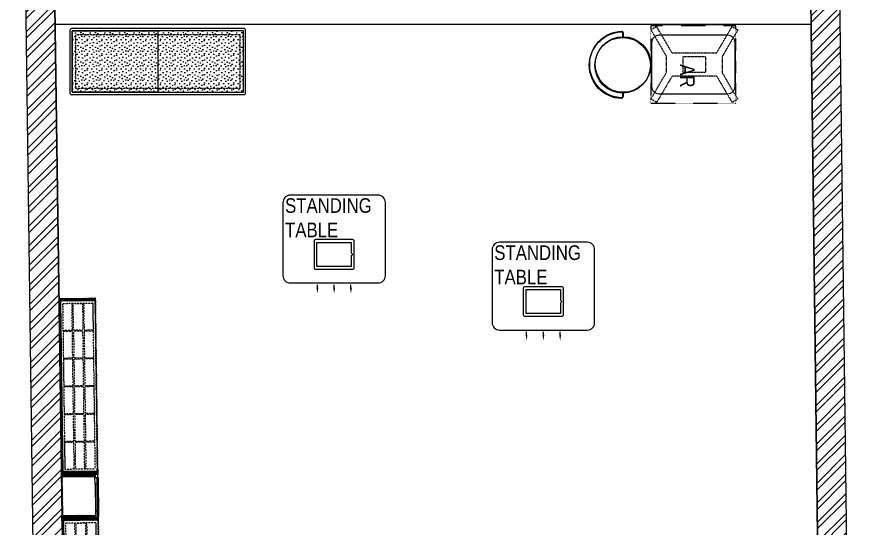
# Model space of a CAD drawing. Header units: millimetres. Extents: x 3788 to 9573, y -5445 to 12828.
# Drawn here: x 3788 to 9573, y 4635 to 8128 of the extents above; entities that cross this region are included whole.
import ezdxf

# ---------------------------------------------------------------- set-up
doc = ezdxf.new("R2010")
doc.units = ezdxf.units.MM
for name, pattern in [('a_p6_plan_L18$0$HIDDEN', [0.375, 0.25, -0.125]), ('DASHED', [100, -100]), ('DOT', [0.25, 0, -0.25]), ('HIDDEN2', [0.1875, 0.125, -0.0625])]:
    doc.linetypes.add(name, pattern=pattern)
for name, color, linetype, lineweight in [('I-LK EQPMT', 3, 'Continuous', 18), ('I-LK FF&E', 1, 'Continuous', 9), ('I-LK HATCH', 251, 'Continuous', 5), ('I-LK TEXT', 31, 'Continuous', 5), ('LN-ELEVATION-1', 81, 'Continuous', 13), ('LN-ELEVATION-2', 103, 'Continuous', 20), ('LN-ELEVATION-3', 125, 'a_p6_plan_L18$0$HIDDEN', 18), ('LN-ELEVATION-4', 145, 'Continuous', 13), ('LN-ELEVATION-5', 167, 'Continuous', 5), ('LN-HATCH', 251, 'Continuous', 0)]:
    doc.layers.add(name, color=color, linetype=linetype, lineweight=lineweight)
for name, color, linetype in [('RETAIL_SEPARATOR', 4, 'DASHED'), ('WALLS', 7, 'Continuous'), ('WALLS_3D', 7, 'Continuous')]:
    doc.layers.add(name, color=color, linetype=linetype)
doc.styles.add('LK TXT', font='Arial Narrow.ttf')
pattern_1 = [(45, (7858054.0837, 3504049.203), (-4.4901280605, 4.4901280605), [])]

# ---------------------------------------------------------------- blocks, each defined once
blk = doc.blocks.new('2 seater bench')
at = {"layer": 'I-LK HATCH', "lineweight": 0}
h = blk.add_hatch(dxfattribs=at)
h.set_pattern_fill('STIP1', color=177, scale=100, angle=270, pattern_type=2)
h.set_pattern_definition([(270, (6617251.08, -170439.11), (100, -2e-13), [0, -100]), (270, (6617235.08, -170451.11), (100, -2e-13), [0, -100]), (270, (6617211.08, -170446.11), (100, -2e-13), [0, -100]), (270, (6617188.08, -170481.11), (100, -2e-13), [0, -100]), (270, (6617224.08, -170478.11), (100, -2e-13), [0, -100]), (270, (6617248.08, -170505.11), (100, -2e-13), [0, -100]), (270, (6617255.08, -170470.11), (100, -2e-13), [0, -100]), (270, (6617214.08, -170512.11), (100, -2e-13), [0, -100]), (270, (6617182.08, -170507.11), (100, -2e-13), [0, -100]), (270, (6617167.08, -170433.11), (100, -2e-13), [0, -100]), (270, (6617187.08, -170451.11), (100, -2e-13), [0, -100]), (270, (6617168.08, -170465.11), (100, -2e-13), [0, -100]), (270, (6617232.08, -170526.11), (100, -2e-13), [0, -100]), (270, (6617207.08, -170494.11), (100, -2e-13), [0, -100]), (270, (6617240.08, -170486.11), (100, -2e-13), [0, -100]), (270, (6617231.08, -170503.11), (100, -2e-13), [0, -100]), (270, (6617204.08, -170467.11), (100, -2e-13), [0, -100]), (270, (6617258.08, -170495.11), (100, -2e-13), [0, -100]), (270, (6617199.08, -170526.11), (100, -2e-13), [0, -100]), (270, (6617169.08, -170523.11), (100, -2e-13), [0, -100])])
h.paths.add_polyline_path([(585, 192.5), (0, 192.5), (0, -227.5), (585, -227.5)])
h.paths.add_polyline_path([(0, 227.5), (0, -227.5)])
h.paths.add_polyline_path([(-585, 192.5), (0, 192.5), (0, -227.5), (-585, -227.5)])
at = {"layer": 'LN-ELEVATION-2', "ltscale": 0.5}
for points in [[(-585, 192.5), (0, 192.5), (0, -227.5), (-585, -227.5)], [(585, 192.5), (0, 192.5), (0, -227.5), (585, -227.5)]]:
    blk.add_lwpolyline(points, close=True, dxfattribs=at)
at = {"layer": 'LN-ELEVATION-5', "ltscale": 0.5}
blk.add_lwpolyline([(590, 207.5), (-590, 207.5, 0.414214), (-600, 197.5), (-600, -232.5, 0.414214), (-590, -242.5), (590, -242.5, 0.414214), (600, -232.5), (600, 197.5, 0.414214)], format="xyb", close=True, dxfattribs=at)
blk.add_lwpolyline([(585, 192.5), (-585, 192.5), (-585, -227.5), (585, -227.5)], close=True, dxfattribs=at)
at = {"layer": 'LN-ELEVATION-5', "linetype": 'HIDDEN2', "ltscale": 11}
blk.add_lwpolyline([(-560, 167.5), (560, 167.5), (560, -202.5), (-560, -202.5)], close=True, dxfattribs=at)
blk = doc.blocks.new('MEDIUM_BENCH_1', base_point=(0, 0))
at = {"layer": 'I-LK FF&E'}
blk.add_blockref('2 SEATER BENCH', (600, 242.5), dxfattribs=at)
blk = doc.blocks.new('ar table')
at = {"layer": 'LN-ELEVATION-2', "linetype": 'DOT', "lineweight": 25, "transparency": 33554493}
blk.add_lwpolyline([(0, 13.4), (530, 13.4), (530, 593.4), (0, 593.4)], close=True, dxfattribs=at)
at = {"layer": 'LN-ELEVATION-2', "lineweight": 25}
blk.add_lwpolyline([(465, 68.2), (465, 538.2, 0.414214), (415, 588.2), (115, 588.2, 0.414214), (65, 538.2), (65, 68.2, 0.414214), (115, 18.2), (415, 18.2, 0.414214)], format="xyb", close=True, dxfattribs=at)
at = {"layer": 'LN-ELEVATION-4', "linetype": 'HIDDEN2', "ltscale": 0.25, "transparency": 33554664}
for points in [[(185.8, 448.9), (5.9, 554), (28.5, 593.4), (211.1, 486.7)], [(344.2, 448.9), (524.1, 554), (501.5, 593.4), (318.9, 486.7)], [(211.1, 486.7), (318.9, 486.7)], [(185.8, 144.5), (185.8, 448.9)], [(344.2, 448.9), (344.2, 144.5)], [(185.8, 144.5), (5.9, 39.3), (28.5, 0), (211.1, 106.7)], [(344.2, 144.5), (524.1, 39.3), (501.5, 0), (318.9, 106.7)], [(318.9, 106.7), (211.1, 106.7)]]:
    blk.add_lwpolyline(points, dxfattribs=at)
blk.add_lwpolyline([(210.8, 374), (319.2, 374), (319.2, 219.4), (210.8, 219.4)], close=True, dxfattribs=at)
blk = doc.blocks.new('clinic doctor stool')
at = {"layer": 'I-LK FF&E', "color": 1, "ltscale": 100}
blk.add_lwpolyline([(228, 37.8), (228, 9.1, -0.426474), (218.5, 0, -0.959166), (218.5, 455.6, -0.426474), (228, 446.5), (228, 417.8)], format="xyb", dxfattribs=at)
blk.add_circle((228, 227.8), 190, dxfattribs=at)
blk = doc.blocks.new('doctors stool')
at = {"ltscale": 100}
blk.add_lwpolyline([(228, 37.8), (228, 9.1, -0.426474), (218.5, 0, -0.959166), (218.5, 455.6, -0.426474), (228, 446.5), (228, 417.8)], format="xyb", dxfattribs=at)
blk.add_circle((228, 227.8), 190, dxfattribs=at)
blk = doc.blocks.new('AR_1', base_point=(0, 0))
at = {"layer": 'I-LK EQPMT'}
for name, p, rotation in [('AR TABLE', (530, 1014.3), 180), ('CLINIC DOCTOR STOOL', (498.2, 0), 90)]:
    blk.add_blockref(name, p, dxfattribs=dict(at, rotation=rotation))
at = {"layer": 'I-LK FF&E', "rotation": 90}
blk.add_blockref('DOCTORS STOOL', (492.8, 2.9), dxfattribs=at)
at = {"layer": 'I-LK TEXT', "color": 0, "linetype": 'Continuous', "ltscale": 3, "insert": (263.3, 720.4), "char_height": 100, "attachment_point": 1, "style": 'LK TXT'}
blk.add_mtext_dynamic_manual_height_columns('AR', width=237.441, gutter_width=12.5, heights=[0], dxfattribs=at)
blk = doc.blocks.new('standing table')
at = {"layer": 'LN-ELEVATION-1', "linetype": 'ByBlock', "lineweight": -2}
for p, q in [((235.3, -32.3), (235.3, -12)), ((350, -32.3), (350, -12)), ((464.7, -32.3), (464.7, -12))]:
    blk.add_line(p, q, dxfattribs=at)
at = {"layer": 'LN-ELEVATION-1'}
for points in [[(222.7, 94.5), (476.7, 94.5, 0.414214), (486.7, 104.5), (486.7, 286.5, 0.414214), (476.7, 296.5), (222.7, 296.5, 0.414214), (212.7, 286.5), (212.7, 104.5, 0.414214)], [(467.2, 186), (467.2, 113.5), (232.2, 113.5), (232.2, 277.5), (467.2, 277.5), (467.2, 205, 0.327538), (468.6, 203.1, -0.733799), (468.6, 187.9, 0.327538)]]:
    blk.add_lwpolyline(points, format="xyb", close=True, dxfattribs=at)
at = {"layer": 'LN-ELEVATION-1', "linetype": 'ByBlock', "lineweight": -2}
for points in [[(241.9, -32.3), (228.6, -32.3), (235.3, -72.3)], [(356.7, -32.3), (343.3, -32.3), (350, -72.3)], [(471.4, -32.3), (458.1, -32.3), (464.7, -72.3)]]:
    blk.add_solid(points, dxfattribs=at)
at = {"layer": 'LN-ELEVATION-2'}
blk.add_lwpolyline([(50, 0), (650, 0, 0.414214), (700, 50), (700, 550, 0.414214), (650, 600), (50, 600, 0.414214), (0, 550), (0, 50, 0.414214)], format="xyb", close=True, dxfattribs=at)
blk = doc.blocks.new('STANDING_TABLE_1', base_point=(0, 0))
at = {"layer": 'I-LK FF&E'}
blk.add_blockref('STANDING TABLE', (0, 72.3), dxfattribs=at)
at = {"layer": 'I-LK TEXT', "color": 0, "linetype": 'Continuous', "ltscale": 3, "insert": (406.8, 518.2), "char_height": 100, "width": 783.964, "attachment_point": 5, "style": 'LK TXT'}
blk.add_mtext('\\pxql;STANDING TABLE', dxfattribs=at)
blk = doc.blocks.new('STANDING_TABLE_2', base_point=(0, 0))
at = {"layer": 'I-LK FF&E'}
blk.add_blockref('STANDING TABLE', (0, 72.3), dxfattribs=at)
at = {"layer": 'I-LK TEXT', "color": 0, "linetype": 'Continuous', "ltscale": 3, "insert": (406.8, 518.2), "char_height": 100, "width": 783.964, "attachment_point": 5, "style": 'LK TXT'}
blk.add_mtext('\\pxql;STANDING TABLE', dxfattribs=at)
blk = doc.blocks.new('12mm vc plan')
at = {"layer": 'LN-HATCH', "ltscale": 0.5}
h = blk.add_hatch(dxfattribs=at)
h.set_pattern_fill('ANSI31', color=256, scale=2)
h.set_pattern_definition([(45, (3760859.753, 1795248.936), (-4.490128061, 4.490128061), [])])
h.paths.add_polyline_path([(-1200, 250), (-1200, 60), (-1194, 60), (-1194, 50), (-1200, 50), (-1200, 6), (-1182, 6), (-1182, 250)])
h = blk.add_hatch(dxfattribs=at)
h.set_pattern_fill('ANSI31', color=256, scale=2)
h.set_pattern_definition(pattern_1)
h.paths.add_polyline_path([(0, 250), (0, 60), (-6, 60), (-6, 50), (0, 50), (0, 6), (-18, 6), (-18, 250)])
h = blk.add_hatch(dxfattribs=at)
h.set_pattern_fill('ANSI31', color=256, scale=2)
h.set_pattern_definition([(45, (7858047.0837, 3504049.203), (-4.4901280605, 4.4901280605), [])])
h.paths.add_polyline_path([(-1165, 6), (-1165, 0), (-1200, 0), (-1200, 6)])
h = blk.add_hatch(dxfattribs=at)
h.set_pattern_fill('ANSI31', color=256, scale=2)
h.set_pattern_definition(pattern_1)
h.paths.add_polyline_path([(-28, 6), (-28, 0), (0, 0), (0, 6)])
at = {"layer": 'LN-ELEVATION-1', "ltscale": 0.5}
for points in [[(-1200, 250), (-1200, 60), (-1194, 60), (-1194, 50), (-1200, 50), (-1200, 6), (-1182, 6), (-1182, 250)], [(-18, 238), (-1182, 238), (-1182, 244), (-18, 244)], [(0, 250), (0, 60), (-6, 60), (-6, 50), (0, 50), (0, 6), (-18, 6), (-18, 250)], [(-1165, 6), (-1165, 0), (-1200, 0), (-1200, 6)], [(-35, 6), (-35, 0), (0, 0), (0, 6)]]:
    blk.add_lwpolyline(points, close=True, dxfattribs=at)
at = {"layer": 'LN-ELEVATION-3', "ltscale": 0.5}
for p, q in [((-1182, 250), (-18, 250)), ((-1165, 6), (-35, 6)), ((-35, 0), (-1165, 0))]:
    blk.add_line(p, q, dxfattribs=at)
for points in [[(-1165, 226), (-35, 226), (-35, 18), (-1165, 18)], [(-1165, 226), (-983.3, 226), (-983.3, 162), (-1165, 162)], [(-975.3, 226), (-793.7, 226), (-793.7, 162), (-975.3, 162)], [(-785.7, 226), (-604, 226), (-604, 162), (-785.7, 162)], [(-596, 226), (-414.3, 226), (-414.3, 162), (-596, 162)], [(-406.3, 226), (-224.7, 226), (-224.7, 162), (-406.3, 162)], [(-216.7, 226), (-35, 226), (-35, 162), (-216.7, 162)], [(-1165, 90), (-983.3, 90), (-983.3, 154), (-1165, 154)], [(-975.3, 154), (-793.7, 154), (-793.7, 90), (-975.3, 90)], [(-785.7, 154), (-604, 154), (-604, 90), (-785.7, 90)], [(-596, 154), (-414.3, 154), (-414.3, 90), (-596, 90)], [(-406.3, 154), (-224.7, 154), (-224.7, 90), (-406.3, 90)], [(-216.7, 154), (-35, 154), (-35, 90), (-216.7, 90)], [(-1165, 82), (-983.3, 82), (-983.3, 18), (-1165, 18)], [(-975.3, 82), (-793.7, 82), (-793.7, 18), (-975.3, 18)], [(-785.7, 82), (-604, 82), (-604, 18), (-785.7, 18)], [(-596, 82), (-414.3, 82), (-414.3, 18), (-596, 18)], [(-406.3, 82), (-224.7, 82), (-224.7, 18), (-406.3, 18)], [(-216.7, 82), (-35, 82), (-35, 18), (-216.7, 18)]]:
    blk.add_lwpolyline(points, close=True, dxfattribs=at)
blk = doc.blocks.new('VC_FIXTURE_LARGE_9', base_point=(0, 0))
at = {"layer": 'I-LK FF&E', "xscale": -1}
blk.add_blockref('12MM VC PLAN', (0, 0), dxfattribs=at)
blk = doc.blocks.new('mirror unit')
at = {"layer": 'LN-HATCH', "ltscale": 0.5}
h = blk.add_hatch(dxfattribs=at)
h.set_pattern_fill('ANSI31', color=256, scale=2)
h.set_pattern_definition([(45, (4060433.7416, 1708720.787), (-4.4901280605, 4.4901280605), [])])
h.paths.add_polyline_path([(212.9, 101.3), (230.9, 101.3), (230.9, -127.7), (212.9, -127.7)])
h.paths.add_polyline_path([(230.9, 95.3), (494.9, 95.3), (494.9, 101.3), (230.9, 101.3)])
h.paths.add_polyline_path([(512.9, 101.3), (494.9, 101.3), (494.9, -127.7), (512.9, -127.7)])
at = {"layer": 'Defpoints'}
blk.add_lwpolyline([(512.9, 101.3), (212.9, 101.3), (212.9, -148.7), (512.9, -148.7)], close=True, dxfattribs=at)
at = {"layer": 'LN-ELEVATION-1'}
for points in [[(212.9, 101.3), (230.9, 101.3), (230.9, -127.7), (212.9, -127.7)], [(230.9, 95.3), (494.9, 95.3), (494.9, 101.3), (230.9, 101.3)], [(512.9, 101.3), (494.9, 101.3), (494.9, -127.7), (512.9, -127.7)], [(259.9, -141.7), (259.9, -127.7), (214.9, -127.7), (214.9, -148.7), (223.9, -148.7), (223.9, -147.2), (216.4, -147.2), (216.4, -141.7)], [(442.9, -141.7), (442.9, -127.7), (487.9, -127.7), (487.9, -148.7), (478.9, -148.7), (478.9, -147.2), (486.4, -147.2), (486.4, -141.7)], [(504.9, -148.7), (504.9, -147.2), (509.4, -147.2), (509.4, -129.2), (487.9, -129.2), (487.9, -127.7), (510.9, -127.7), (510.9, -148.7)]]:
    blk.add_lwpolyline(points, close=True, dxfattribs=at)
at = {"layer": 'LN-ELEVATION-2', "color": 4, "lineweight": 0}
blk.add_lwpolyline([(216.4, -141.7), (486.4, -141.7), (486.4, -147.2), (216.4, -147.2)], close=True, dxfattribs=at)
at = {"layer": 'LN-ELEVATION-2'}
blk.add_lwpolyline([(259.9, -141.7), (442.9, -141.7), (442.9, -127.7), (259.9, -127.7)], close=True, dxfattribs=at)
at = {"layer": 'LN-ELEVATION-4', "ltscale": 0.5}
blk.add_line((478.9, -148.7), (223.9, -148.7), dxfattribs=at)
blk = doc.blocks.new('MIRROR_DIFFERENT_8', base_point=(0, 0))
at = {"layer": 'I-LK FF&E'}
blk.add_blockref('MIRROR UNIT', (-212.9, 148.7), dxfattribs=at)
blk = doc.blocks.new('VC_FIXTURE_LARGE_10', base_point=(0, 0))
at = {"layer": 'I-LK FF&E', "xscale": -1}
blk.add_blockref('12MM VC PLAN', (0, 0), dxfattribs=at)

msp = doc.modelspace()

# ---------------------------------------------------------------- hatches: boundary and pattern name
at = {"layer": 'LENS_HATCH_WALL', "true_color": 0x787878}
h = msp.add_hatch(dxfattribs=at)
h.set_pattern_fill('ANSI32', scale=10, angle=90)
h.set_pattern_definition([(45, (0, 0), (-67.3519, 67.3519), []), (45, (44.9, 0), (-67.3519, 67.3519), [])])
h.paths.add_polyline_path([(9180.4, -5384.1), (9174.8, -4934.2), (9573, -4929.3), (9351.4, 12828.1), (3787.9, 12758.7), (4023.8, -5098.7), (4333.2, -5094.8), (4337.6, -5444.5)])
h.paths.add_polyline_path([(4537.5, -5437), (4530.7, -4892.4), (4221.2, -4896.2), (3990.6, 12561.2), (9153.9, 12625.7), (9370.5, -4731.8), (8972.3, -4736.8), (8980.4, -5381.6)])

# ---------------------------------------------------------------- linework, layer by layer
at = {"layer": 'LENS_WALL_OUTLINE', "lineweight": 13, "true_color": 0xffffff}
msp.add_lwpolyline([(9180.4, -5384.1), (9174.8, -4934.2), (9573, -4929.3), (9351.4, 12828.1), (3787.9, 12758.7), (4023.8, -5098.7), (4333.2, -5094.8), (4337.6, -5444.5)], close=True, dxfattribs=at)
at = {"layer": 'RETAIL_SEPARATOR'}
msp.add_line((4049.8, 8077.8), (9210.6, 8077.8), dxfattribs=at)
at = {"layer": 'WALLS'}
for p, q in [((9153.9, 12625.7), (9370.5, -4731.8)), ((4129, 2487.7), (4029.1, 9473.8))]:
    msp.add_line(p, q, dxfattribs=at)
at = {"layer": 'WALLS_3D'}
for points in [[(9153.9, 12625.7), (9370.5, -4731.8), (9370.5, -4731.8, 4181.8), (9153.9, 12625.7, 4181.8)], [(4129, 2487.7), (4029.1, 9473.8), (4029.1, 9473.8, 4181.8), (4129, 2487.7, 4181.8)]]:
    msp.add_3dface(points, dxfattribs=at)

# ---------------------------------------------------------------- block references
for name, p in [('MEDIUM_BENCH_1', (4149.8, 7597.8)), ('STANDING_TABLE_1', (5604.2, 6237.5)), ('STANDING_TABLE_2', (7033, 5915.5))]:
    msp.add_blockref(name, p)
for name, p, rotation in [('AR_1', (7696.4, 8067.8), 270), ('VC_FIXTURE_LARGE_10', (4341.4, 5006.2), 90.75675846652148), ('MIRROR_DIFFERENT_8', (4345.3, 4706.2), 90.75675846652148), ('VC_FIXTURE_LARGE_9', (4361.2, 3506.4), 90.75675846652148)]:
    msp.add_blockref(name, p, dxfattribs=dict(rotation=rotation))

doc.saveas('drawing.dxf')
